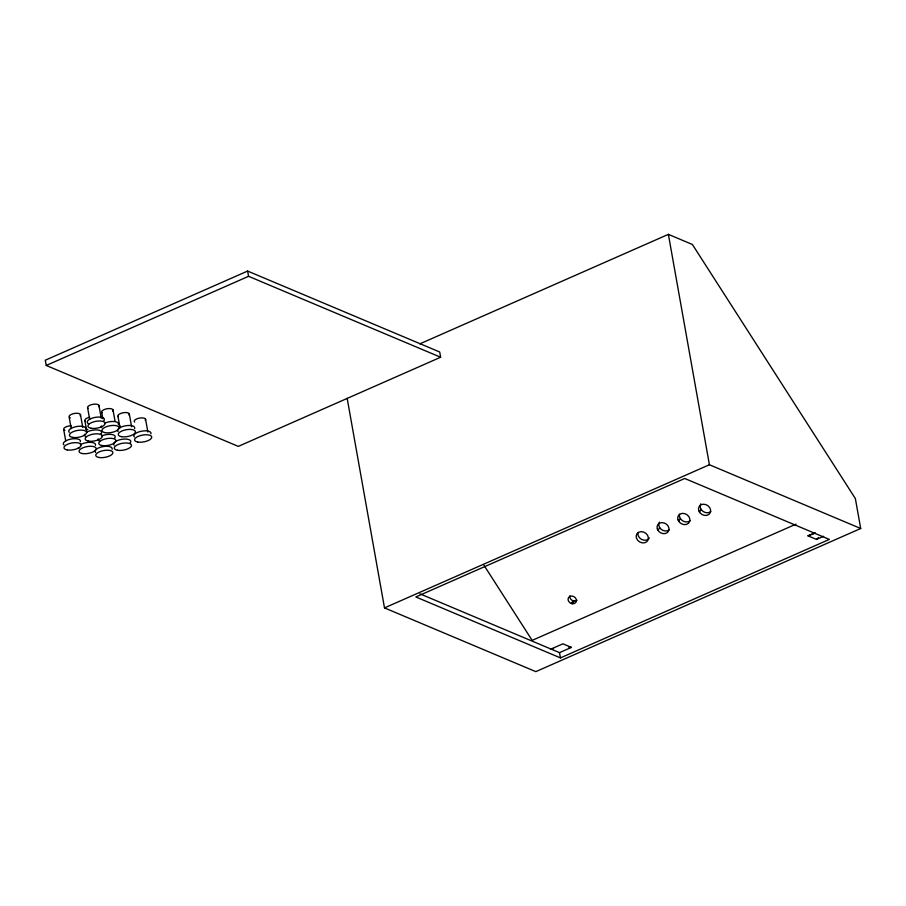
<?xml version="1.0" encoding="UTF-8"?>
<svg xmlns="http://www.w3.org/2000/svg" width="906" height="906" viewBox="0 0 906 906"><rect width="100%" height="100%" fill="white"/><g stroke="black" fill="none" stroke-linecap="round" stroke-linejoin="round"><path stroke-width="1.36" d="M577.043 600.202A4.36 3.635 32 0 1 574.166 601.018L572.467 603.736L571.38 603.498L573.079 600.769A4.36 3.635 32 0 1 569.874 595.786M658.005 530.372L659.704 527.654M678.673 521.267L680.372 518.549M699.455 512.105L701.142 509.387M815.14 532.683L807.993 535.831L816.499 539.41L818.492 537.462M247.621 271.064L45.3 360.203L46.24 365.458L238.312 446.386L440.633 357.236L439.704 351.992L247.621 271.064L248.561 276.307L440.633 357.236M46.24 365.458L248.561 276.307M419.84 343.861L668.379 234.36L692.388 244.473L855.366 498.572L860.7 528.504L535.808 671.64L384.495 607.892L347.168 398.323M384.495 607.892L709.409 464.744L860.7 528.504M795.989 524.144L532.162 640.383L484.031 565.355M419.908 593.815L559.512 652.637L571.414 647.394L562.909 643.815L551.018 649.058L553.543 648.526M816.499 539.41L823.645 536.273M560.452 657.892L829.341 539.421L684.743 478.481L415.843 596.963L560.452 657.892L559.512 652.637M807.993 535.831L814.471 533.453M568.855 647.405L571.414 647.394M573.079 600.769L574.166 601.018M668.379 234.36L709.409 464.744M145.572 419.184L147.871 432.071M129.286 413.815L131.585 426.703M117.95 416.205L120.011 427.813M113.012 409.829L115.085 421.426M101.676 412.219L102.82 418.663M98.958 405.401L101.246 418.3M87.61 407.802L89.671 419.399M84.87 420.622L86.942 432.23M80.464 414.54L82.752 427.428M71.189 428.538L69.116 416.941A5.81 2.31 -10.1 0 1 75.424 413.317A5.81 2.31 -10.1 0 1 80.124 415.797M65.753 441.052L63.68 429.444A5.81 2.31 -10.1 0 1 71.449 425.763M690.044 520.701A6.399 5.334 32 0 1 682.716 520.825A6.399 5.334 32 0 1 679.523 514.223M710.802 511.539A6.387 5.323 32 0 1 702.807 511.199A6.387 5.323 32 0 1 700.836 503.781M669.183 529.761A6.274 5.232 32 0 1 661.335 529.421A6.274 5.232 32 0 1 659.398 522.139M649.409 537.938A6.399 5.334 32 0 1 641.912 539.534A6.399 5.334 32 0 1 637.983 532.524M572.467 603.736A4.36 3.635 32 0 0 575.752 598.368L575.05 597.507A4.36 3.635 32 0 0 568.538 597.62A4.36 3.635 32 0 0 571.38 603.498M101.653 435.967A8.72 3.465 -10.1 0 1 112.118 434.552A8.72 3.465 -10.1 0 1 114.484 438.357M99.649 441.165A8.72 3.465 -10.1 0 1 98.595 440.509M98.086 439.693A8.72 3.465 -10.1 0 1 98.165 438.764M86.512 429.387A5.81 2.31 -10.1 0 1 87.814 429.489M78.89 448.493A8.72 3.465 -10.1 0 1 78.38 447.677M80.306 444.823A8.72 3.465 -10.1 0 1 90.509 442.332A8.72 3.465 -10.1 0 1 95.436 445.367M134.643 422.094A5.81 2.31 -10.1 0 1 139.784 418.051A5.81 2.31 -10.1 0 1 145.243 420.429M134.371 436.986A8.72 3.465 -10.1 0 1 141.596 431.188A8.72 3.465 -10.1 0 1 150.917 433.861M114.133 445.208A8.72 3.465 -10.1 0 1 122.491 439.217A8.72 3.465 -10.1 0 1 130.022 443.057M118.811 426.409A5.81 2.31 -10.1 0 1 120.305 426.171M95.572 452.434A8.72 3.465 -10.1 0 1 102.797 446.635A8.72 3.465 -10.1 0 1 112.106 449.308M101.812 427.632A8.72 3.465 -10.1 0 1 101.381 425.888M104.87 423.091A8.72 3.465 -10.1 0 1 114.428 421.55A8.72 3.465 -10.1 0 1 118.358 424.506M102.095 412.751A5.81 2.31 -10.1 0 1 107.236 408.708A5.81 2.31 -10.1 0 1 112.684 411.075M86.421 432.366A8.72 3.465 -10.1 0 1 97.622 429.954A8.72 3.465 -10.1 0 1 100.906 433.895M86.07 436.692A8.72 3.465 -10.1 0 1 85.017 436.046M84.507 435.22A8.72 3.465 -10.1 0 1 84.586 434.302M85.289 421.154A5.81 2.31 -10.1 0 1 89.683 417.247M63.828 444.869A8.72 3.465 -10.1 0 1 71.053 439.059A8.72 3.465 -10.1 0 1 80.374 441.743M64.881 430.384A5.81 2.31 -10.1 0 1 64.1 429.976M88.811 423.872A8.72 3.465 -10.1 0 1 94.971 417.417A8.72 3.465 -10.1 0 1 103.635 421.064M88.029 408.323A5.81 2.31 -10.1 0 1 93.171 404.28A5.81 2.31 -10.1 0 1 98.618 406.658M69.252 432.355A8.72 3.465 -10.1 0 1 76.478 426.556A8.72 3.465 -10.1 0 1 85.798 429.229M70.306 417.87A5.81 2.31 -10.1 0 1 69.535 417.462M118.086 431.63A8.72 3.465 -10.1 0 1 125.311 425.82A8.72 3.465 -10.1 0 1 134.632 428.504M118.369 416.737A5.81 2.31 -10.1 0 1 123.51 412.694A5.81 2.31 -10.1 0 1 128.958 415.073M657.326 528.979A6.274 5.232 32 0 0 667.484 532.479A6.274 5.232 32 0 0 664.291 522.989A6.274 5.232 32 0 0 657.326 528.979M677.994 519.851A6.399 5.334 32 0 0 688.345 523.419A6.399 5.334 32 0 0 685.095 513.736A6.399 5.334 32 0 0 677.994 519.851M698.764 510.69A6.387 5.323 32 0 0 709.104 514.257A6.387 5.323 32 0 0 705.853 504.597A6.387 5.323 32 0 0 698.764 510.69M636.454 538.153A6.399 5.334 32 0 0 646.805 541.72A6.399 5.334 32 0 0 643.554 532.037A6.399 5.334 32 0 0 636.454 538.153M101.891 445.537A8.72 3.465 -10.1 0 0 115.843 441.324A8.72 3.465 -10.1 0 0 104.337 439.184A8.72 3.465 -10.1 0 0 101.891 445.537M82.174 453.521A8.72 3.465 -10.1 0 0 96.138 449.308A8.72 3.465 -10.1 0 0 84.62 447.168A8.72 3.465 -10.1 0 0 82.174 453.521M137.655 442.015A8.72 3.465 -10.1 0 0 151.619 437.802A8.72 3.465 -10.1 0 0 140.113 435.661A8.72 3.465 -10.1 0 0 137.655 442.015M117.429 450.237A8.72 3.465 -10.1 0 0 131.381 446.024A8.72 3.465 -10.1 0 0 119.875 443.872A8.72 3.465 -10.1 0 0 117.429 450.237M98.856 457.462A8.72 3.465 -10.1 0 0 112.808 453.249A8.72 3.465 -10.1 0 0 101.302 451.109A8.72 3.465 -10.1 0 0 98.856 457.462M105.107 432.66A8.72 3.465 -10.1 0 0 119.06 428.447A8.72 3.465 -10.1 0 0 107.554 426.307A8.72 3.465 -10.1 0 0 105.107 432.66M88.301 441.075A8.72 3.465 -10.1 0 0 102.253 436.851A8.72 3.465 -10.1 0 0 90.747 434.71A8.72 3.465 -10.1 0 0 88.301 441.075M67.112 449.897A8.72 3.465 -10.1 0 0 81.076 445.673A8.72 3.465 -10.1 0 0 69.569 443.532A8.72 3.465 -10.1 0 0 67.112 449.897M91.042 428.244A8.72 3.465 -10.1 0 0 104.994 424.031A8.72 3.465 -10.1 0 0 93.488 421.89A8.72 3.465 -10.1 0 0 91.042 428.244M72.548 437.383A8.72 3.465 -10.1 0 0 86.5 433.17A8.72 3.465 -10.1 0 0 74.994 431.018A8.72 3.465 -10.1 0 0 72.548 437.383M121.381 436.658A8.72 3.465 -10.1 0 0 135.334 432.434A8.72 3.465 -10.1 0 0 123.828 430.293A8.72 3.465 -10.1 0 0 121.381 436.658"/></g></svg>
